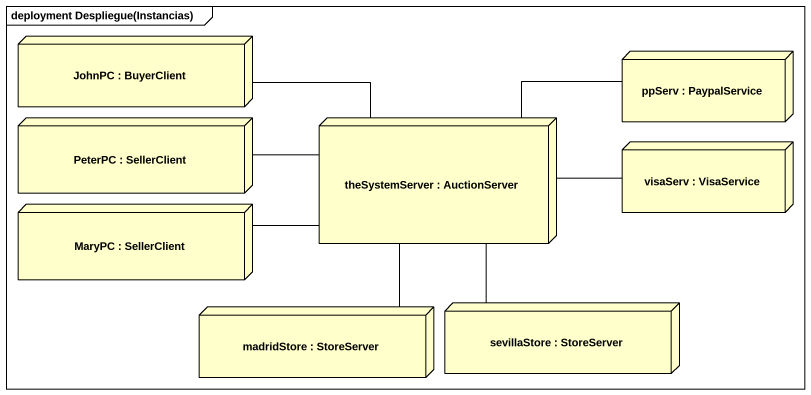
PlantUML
@startuml
mainframe deployment Despliegue(Instancias)
node "JohnPC : BuyerClient" as JohnPC
node "ppServ : PaypalService" as ppServ
node "PeterPC : SellerClient" as PeterPC
node "theSystemServer : AuctionServer" as theSystemServer
node "visaServ : VisaService" as visaServ
node "MaryPC : SellerClient" as MaryPC
node "madridStore : StoreServer" as madridStore
node "sevillaStore : StoreServer" as sevillaStore
JohnPC -right- theSystemServer
theSystemServer -right- ppServ
theSystemServer -left- PeterPC
theSystemServer -right- visaServ
theSystemServer -- madridStore
theSystemServer -- sevillaStore
MaryPC -right- theSystemServer
@enduml
